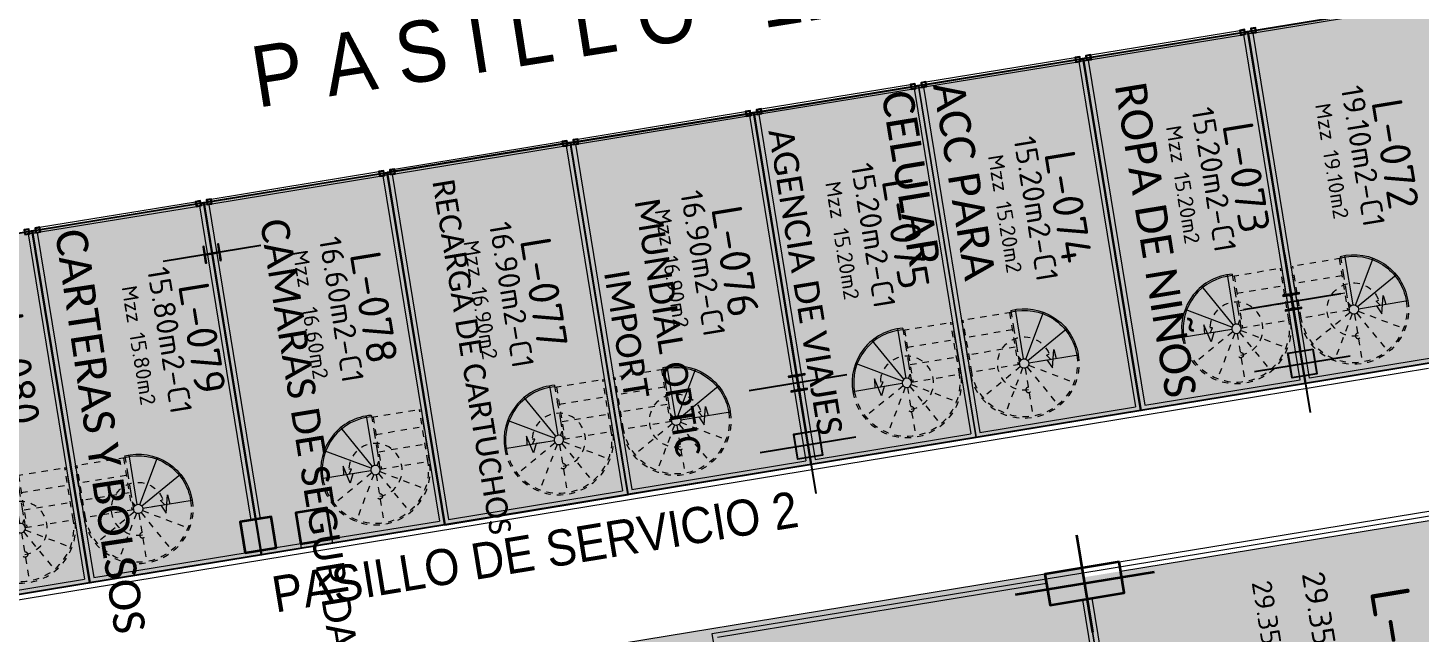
# Model space of a CAD drawing. Header units: metres. Extents: x 2 to 659295185, y -28 to 1124222152.
# Drawn here: x 655528.45 to 655550.69, y 1126577.67 to 1126587.33 of the extents above; entities that cross this region are included whole.
import ezdxf
from ezdxf.enums import TextEntityAlignment as Align

# ---------------------------------------------------------------- set-up
doc = ezdxf.new("R2010")
doc.units = ezdxf.units.M
doc.header["$MEASUREMENT"] = 0
for name, pattern in [('ACAD_ISO03W100', [30, 12, -18]), ('CCSM_C1_CUERPO BJ$0$CONTINUA', [0]), ('CCSM_C1_CUERPO CK$0$CONTINUA', [0]), ('CONTINUA', [0]), ('DASHDOT', [1, 0.5, -0.25, 0, -0.25])]:
    doc.linetypes.add(name, pattern=pattern)
doc.layers.get('0').update_dxf_attribs({"linetype": 'CONTINUOUS'})
for name, color, linetype in [('- ROTULO PROYECTISTAS', 8, 'CONTINUOUS'), ('CCSM_C1_CUERPO BJ$0$A-AREAS COMERCIALES', 151, 'CONTINUOUS'), ('CCSM_C1_CUERPO BJ$0$A-FRENTE DE LOCAL', 4, 'CONTINUOUS'), ('CCSM_C1_CUERPO BJ$0$A-LOCAL ID', 7, 'CONTINUOUS'), ('CCSM_C1_CUERPO BJ$0$A-PARED', 2, 'CCSM_C1_CUERPO BJ$0$CONTINUA'), ('CCSM_C1_CUERPO BJ$0$ID_AREA EXACTA', 7, 'CONTINUOUS'), ('CCSM_C1_CUERPO BJ$0$ID_Nº LOCAL', 7, 'CONTINUOUS'), ('CCSM_C1_CUERPO BJ$0$ID_RUBRO', 7, 'CONTINUOUS'), ('CCSM_C1_CUERPO CK$0$A-LOCAL ID', 7, 'CONTINUOUS'), ('CCSM_C1_CUERPO CK$0$A-PARED', 2, 'CCSM_C1_CUERPO CK$0$CONTINUA'), ('CCSM_C1_CUERPO CK$0$ID_AREA EXACTA', 7, 'CONTINUOUS'), ('CCSM_C1_CUERPO CK$0$ID_Nº LOCAL', 7, 'CONTINUOUS'), ('CCSM_C1_CUERPO CK$0$ID_RUBRO', 7, 'CONTINUOUS'), ('CCSM_C1_CUERPO HP$0$A-MARCOS LOCALES', 4, 'CONTINUOUS'), ('E_COTAS EJES J', 8, 'CONTINUOUS')]:
    doc.layers.add(name, color=color, linetype=linetype)
doc.layers.add('CCSM_C1_CUERPO CK$0$A-AREAS COMERCIALES', color=151, linetype='CONTINUOUS', plot=False)
for name, color, linetype, lineweight in [('CCSM_XREF ESTRUCTURA15$0$E-CA-COLUMNA', 2, 'CONTINUOUS', 35), ('CCSM_XREF ESTRUCTURA15$0$E-CB-COLUMNA', 2, 'CONTINUOUS', 35), ('CCSM_XREF ESTRUCTURA15$0$E-CJ-COLUMNA', 2, 'CONTINUOUS', 35), ('LOCALES ASIGNADOS', 41, 'DASHDOT', 0), ('NOMBRES LOCATARIOS', 7, 'CONTINUA', 0), ('XREF ESCALERAS', 252, 'CONTINUOUS', 0)]:
    doc.layers.add(name, color=color, linetype=linetype, lineweight=lineweight)
doc.styles.add('CCSM_C1_CUERPO BJ$0$ROMANS', font='romans__.ttf')
doc.styles.add('CCSM_C1_CUERPO BJ$0$sigo', font='arial.ttf', dxfattribs={"width": 0.9})
doc.styles.add('CCSM_C1_CUERPO CK$0$ROMANS', font='romans__.ttf')
doc.styles.get("Standard").update_dxf_attribs({"font": 'tahoma.ttf'})

# ---------------------------------------------------------------- blocks, each defined once
blk = doc.blocks.new('ESCA')
at = {"linetype": 'ACAD_ISO03W100', "ltscale": 0.002}
for p, q in [((0.437, 0.965), (0.037, 1.658)), ((0.475, 0.975), (0.475, 1.775)), ((0.512, 0.965), (0.912, 1.658)), ((0.41, 0.937), (-0.283, 1.337)), ((0.54, 0.937), (1.233, 1.337)), ((-0.4, 0.9), (-0.4, 0.6)), ((0.4, 0.9), (-0.4, 0.9)), ((-0.375, 0.9), (-0.375, 0.06)), ((0.375, 0.06), (0.375, 0.9)), ((0.4, 0.857), (0.4, 0.9)), ((0.4, 0.77), (0.4, 0.857)), ((0.4, 0.6), (0.4, 0.77)), ((-0.4, 0.6), (-0.4, 0.3)), ((0.375, 0.62), (-0.375, 0.62)), ((0.4, 0.3), (0.4, 0.6)), ((-0.4, 0.3), (-0.4, 0.06)), ((0.375, 0.34), (-0.375, 0.34)), ((0.4, 0.035), (0.4, 0.3)), ((0.4, 0.06), (-0.4, 0.06))]:
    blk.add_line(p, q, dxfattribs=at)
for p, q in [((0.403, 0.919), (0.4, 0.9)), ((0.4, 0.9), (0.403, 0.881)), ((0.41, 0.937), (0.403, 0.919)), ((0.422, 0.953), (0.41, 0.937)), ((0.437, 0.965), (0.422, 0.953)), ((0.456, 0.972), (0.437, 0.965)), ((0.475, 0.975), (0.456, 0.972)), ((0.494, 0.972), (0.475, 0.975)), ((0.512, 0.965), (0.494, 0.972)), ((0.528, 0.953), (0.512, 0.965)), ((0.54, 0.937), (0.528, 0.953)), ((0.547, 0.919), (0.54, 0.937)), ((0.55, 0.9), (0.547, 0.919)), ((0.547, 0.881), (0.55, 0.9)), ((0.55, 0.9), (1.35, 0.9)), ((0.41, 0.862), (0.4, 0.857)), ((0.437, 0.835), (0.4, 0.77)), ((0.403, 0.881), (0.41, 0.862)), ((0.41, 0.862), (0.422, 0.847)), ((0.422, 0.847), (0.437, 0.835)), ((0.437, 0.835), (0.456, 0.828)), ((0.456, 0.828), (0.475, 0.825)), ((0.475, 0.825), (0.494, 0.828)), ((0.475, 0.825), (0.475, 0.025)), ((0.494, 0.828), (0.512, 0.835)), ((0.512, 0.835), (0.528, 0.847)), ((0.512, 0.835), (0.912, 0.142)), ((0.528, 0.847), (0.54, 0.862)), ((0.54, 0.862), (0.547, 0.881)), ((0.54, 0.862), (1.233, 0.463)), ((0.4, 0.028), (0.4, 0.035))]:
    blk.add_line(p, q)
for points in [[(0.71, 0.9), (0.841, 0.9), (0.907, 1.039), (0.976, 0.754), (0.991, 0.9)], [(0.9, 0.9), (0.848, 0.826), (0.892, 0.817)]]:
    blk.add_lwpolyline(points)
blk.add_circle((0.475, 1.325), 0.0433, dxfattribs=at)
for radius, start, end in [(0.875, 0, 180), (0.85, 0, 180), (0.425, 90, 0)]:
    blk.add_arc((0.475, 0.9), radius, start, end, dxfattribs=at)
for radius, start in [(0.875, 265.0829), (0.85, 264.9379)]:
    blk.add_arc((0.475, 0.9), radius, start, 0)
blk = doc.blocks.new('CCSM_C1_CUERPO BJ$0$IDENT LOCAL')
at = {"style": 'CCSM_C1_CUERPO BJ$0$ROMANS'}
for tag, height, p in [('AREA-EXACTA', 0.5, (0.587, 0.096)), ('NºLOCAL', 0.7, (1.17, 0.119)), ('RUBRO', 0.35, (0, 0)), ('USO', 0.35, (-0.587, -0.096))]:
    blk.add_attdef(tag, text='', height=height, rotation=279.3085, dxfattribs=at).set_placement(p, align=Align.BOTTOM_CENTER)
blk = doc.blocks.new('CCSM_C1_CUERPO CK$0$IDENT LOCAL')
at = {"style": 'CCSM_C1_CUERPO CK$0$ROMANS'}
for tag, height, p in [('AREA-EXACTA', 0.5, (0.869, 0.18)), ('NºLOCAL', 0.7, (1.954, 0.057)), ('RUBRO', 0.35, (0, 0)), ('USO', 0.35, (-0.839, -0.137))]:
    blk.add_attdef(tag, text='', height=height, rotation=279.3085, dxfattribs=at).set_placement(p, align=Align.BOTTOM_CENTER)
blk = doc.blocks.new('CCSM_XREF ESTRUCTURA15$0$CCSM_COLUMNA REC')
at = {"layer": 'CCSM_XREF ESTRUCTURA15$0$E-CA-COLUMNA'}
blk.add_lwpolyline([(-0.25, -0.25), (0.25, -0.25), (0.25, 0.25), (-0.25, 0.25)], close=True, dxfattribs=at)
blk = doc.blocks.new('CCSM_XREF ESTRUCTURA15$0$COLUM REC 120x50 mid')
at = {"color": 5}
for p, q in [((0, 1.124), (0, -1.124)), ((-0.789, 0), (0.789, 0))]:
    blk.add_line(p, q, dxfattribs=at)
at = {"color": 2}
blk.add_lwpolyline([(-0.25, 0.6), (-0.25, -0.6), (0.25, -0.6), (0.25, 0.6)], close=True, dxfattribs=at)
blk = doc.blocks.new('TUBO3X3')
at = {"layer": 'CCSM_C1_CUERPO HP$0$A-MARCOS LOCALES'}
for points in [[(-0.05, 0.012), (0.025, 0.012), (0.025, 0.087), (-0.05, 0.087)], [(-0.045, 0.017), (0.02, 0.017), (0.02, 0.082), (-0.045, 0.082)]]:
    blk.add_lwpolyline(points, close=True, dxfattribs=at)
blk = doc.blocks.new('SEPARADOR MINILOCAL')
at = {"layer": 'CCSM_C1_CUERPO HP$0$A-MARCOS LOCALES'}
for p, q in [((0.538, -0.043), (0.638, -0.043)), ((0.538, -0.048), (0.638, -0.048))]:
    blk.add_line(p, q, dxfattribs=at)
for p in [(0.513, -0.095), (0.688, -0.095)]:
    blk.add_blockref('TUBO3X3', p, dxfattribs=at)
blk = doc.blocks.new('COLUMNAS MZZ LOCATEL')
at = {"color": 8}
for p, q in [((0, -0.774), (0, 0.774)), ((0.789, 0), (-0.789, 0))]:
    blk.add_line(p, q, dxfattribs=at)
blk.add_lwpolyline([(-0.2, 0.2), (0.2, 0.2), (0.2, -0.2), (-0.2, -0.2)], close=True)

msp = doc.modelspace()

# ---------------------------------------------------------------- hatches: boundary and pattern name
at = {"layer": 'LOCALES ASIGNADOS'}
for color, points in [(4, [(655551.2415, 1126587.8118), (655547.9356, 1126587.27), (655548.8562, 1126581.6535), (655552.1621, 1126582.1954)]), (256, [(655547.936, 1126587.2673), (655545.3036, 1126586.8409), (655546.2246, 1126581.2221), (655548.8562, 1126581.6535)]), (256, [(655546.2245, 1126581.2228), (655545.3043, 1126586.8366), (655540.0411, 1126585.9739), (655540.9613, 1126580.3601)]), (256, [(655540.0412, 1126585.9733), (655537.1137, 1126585.4934), (655538.0338, 1126579.8796), (655540.9614, 1126580.3594)]), (256, [(655535.1063, 1126579.3997), (655534.1853, 1126585.0185), (655537.1129, 1126585.4983), (655538.0338, 1126579.8796)]), (256, [(655534.1853, 1126585.0185), (655531.2582, 1126584.5387), (655532.1787, 1126578.9199), (655535.1063, 1126579.3997)]), (256, [(655531.2577, 1126584.5386), (655528.5195, 1126584.0901), (655529.4403, 1126578.471), (655532.1787, 1126578.9199)]), (256, [(655526.7017, 1126578.0221), (655529.4405, 1126578.471), (655528.5189, 1126584.0938), (655525.7801, 1126583.645)]), (256, [(655552.568, 1126579.7496), (655545.9019, 1126578.657), (655545.3098, 1126578.56), (655545.9554, 1126574.6215), (655553.1965, 1126575.8844)]), (256, [(655545.2855, 1126578.7086), (655533.4436, 1126576.7676), (655535.4249, 1126564.6789), (655547.2669, 1126566.6199)])]:
    msp.add_hatch(color=color, dxfattribs=at).paths.add_polyline_path(points)

# ---------------------------------------------------------------- linework, layer by layer
at = {"layer": '- ROTULO PROYECTISTAS', "color": 0}
for points in [[(655538.0338, 1126579.8796), (655537.1129, 1126585.4983), (655534.1853, 1126585.0185), (655535.1063, 1126579.3997), (655538.0338, 1126579.8796)], [(655526.7017, 1126578.0221), (655525.7811, 1126583.6387), (655528.5199, 1126584.0875), (655529.4405, 1126578.4711), (655526.7017, 1126578.0221)]]:
    msp.add_lwpolyline(points, dxfattribs=at)
for points in [[(655551.2415, 1126587.8119), (655552.1621, 1126582.1954), (655548.8562, 1126581.6535), (655547.9356, 1126587.27), (655551.2415, 1126587.8119)], [(655547.9352, 1126587.2722), (655548.8562, 1126581.6535), (655546.2246, 1126581.2221), (655545.3036, 1126586.8409), (655547.936, 1126587.2673)], [(655545.3036, 1126586.8409), (655546.2246, 1126581.2221), (655540.9614, 1126580.3594), (655540.0412, 1126585.9733), (655545.3044, 1126586.8359)], [(655540.0404, 1126585.9782), (655540.9614, 1126580.3594), (655535.1063, 1126579.3997), (655534.1853, 1126585.0185), (655540.0408, 1126585.976)], [(655540.0412, 1126585.9733), (655540.9614, 1126580.3594), (655538.0338, 1126579.8796), (655537.1137, 1126585.4934), (655540.0412, 1126585.9733)], [(655534.1853, 1126585.0185), (655535.1063, 1126579.3997), (655532.1787, 1126578.9199), (655531.2582, 1126584.5387), (655534.1853, 1126585.0185)], [(655531.2585, 1126584.5337), (655532.1787, 1126578.9199), (655529.4403, 1126578.471), (655528.5195, 1126584.0901), (655531.2577, 1126584.5386)]]:
    msp.add_lwpolyline(points)
at = {"layer": 'CCSM_C1_CUERPO BJ$0$A-AREAS COMERCIALES', "lineweight": 5}
for points in [[(655547.9356, 1126587.27), (655548.8562, 1126581.6535), (655552.1621, 1126582.1954), (655551.2415, 1126587.8119)], [(655547.9356, 1126587.27), (655545.304, 1126586.8386), (655546.2246, 1126581.2221), (655548.8562, 1126581.6535)], [(655542.6724, 1126586.4073), (655543.593, 1126580.7908), (655546.2246, 1126581.2221), (655545.304, 1126586.8386)], [(655540.0408, 1126585.976), (655540.9614, 1126580.3594), (655543.593, 1126580.7908), (655542.6724, 1126586.4073)], [(655537.1132, 1126585.4961), (655538.0338, 1126579.8796), (655540.9614, 1126580.3594), (655540.0408, 1126585.976)], [(655534.1857, 1126585.0163), (655535.1063, 1126579.3997), (655538.0338, 1126579.8796), (655537.1132, 1126585.4961)], [(655532.1787, 1126578.9199), (655531.258, 1126584.5364), (655528.5197, 1126584.0876), (655529.4403, 1126578.471)], [(655529.4403, 1126578.471), (655528.5197, 1126584.0876), (655525.7811, 1126583.6387), (655526.7017, 1126578.0221)]]:
    msp.add_lwpolyline(points, close=True, dxfattribs=at)
for points in [[(655533.3123, 1126579.1057), (655535.1063, 1126579.3997), (655534.1857, 1126585.0163), (655531.258, 1126584.5364), (655532.0863, 1126579.4839), (655532.1787, 1126578.9199), (655532.4238, 1126578.96), (655532.8196, 1126579.0249), (655532.7277, 1126579.589), (655533.2211, 1126579.6699), (655533.3123, 1126579.1057)], [(655532.4238, 1126578.96), (655532.8196, 1126579.0249)]]:
    msp.add_lwpolyline(points, dxfattribs=at)
at = {"layer": 'CCSM_C1_CUERPO BJ$0$A-FRENTE DE LOCAL', "lineweight": 5}
for points in [[(655548.0096, 1126587.2821), (655551.2415, 1126587.8119)], [(655548.065, 1126587.253), (655551.2106, 1126587.7685)], [(655540.1148, 1126585.9881), (655547.8616, 1126587.2578)], [(655545.4213, 1126586.8956), (655547.8062, 1126587.2865)], [(655545.4334, 1126586.8216), (655547.8183, 1126587.2125)], [(655542.7897, 1126586.4643), (655545.1746, 1126586.8552)], [(655542.8018, 1126586.3903), (655545.1867, 1126586.7812)], [(655540.1581, 1126586.0329), (655542.543, 1126586.4238)], [(655540.1702, 1126585.9589), (655542.5551, 1126586.3498)], [(655537.1872, 1126585.5082), (655539.9668, 1126585.9638)], [(655537.2305, 1126585.5531), (655539.9114, 1126585.9925)], [(655537.2427, 1126585.4791), (655539.9235, 1126585.9185)], [(655534.2597, 1126585.0284), (655537.0392, 1126585.484)], [(655534.303, 1126585.0732), (655536.9838, 1126585.5127)], [(655534.3151, 1126584.9992), (655536.996, 1126585.4386)], [(655531.3321, 1126584.5485), (655534.1117, 1126585.0041)], [(655531.3754, 1126584.5934), (655534.0563, 1126585.0328)], [(655531.3875, 1126584.5194), (655534.0684, 1126584.9588)], [(655528.5937, 1126584.0997), (655531.1841, 1126584.5243)], [(655528.6372, 1126584.1448), (655531.1287, 1126584.553)], [(655528.6493, 1126584.0708), (655531.1408, 1126584.4789)]]:
    msp.add_lwpolyline(points, dxfattribs=at)
at = {"layer": 'CCSM_C1_CUERPO BJ$0$A-PARED', "lineweight": 5}
for p, q in [((655545.2361, 1126586.7893), (655546.1389, 1126581.2801)), ((655545.3841, 1126586.8135), (655546.2871, 1126581.3045)), ((655542.6045, 1126586.3579), (655543.5072, 1126580.8492)), ((655542.7525, 1126586.3822), (655543.6554, 1126580.8735)), ((655539.9729, 1126585.9266), (655540.8751, 1126580.4207)), ((655540.1209, 1126585.9508), (655541.0238, 1126580.4421)), ((655537.0453, 1126585.4467), (655537.9482, 1126579.938)), ((655537.1933, 1126585.471), (655538.0963, 1126579.9623)), ((655534.1178, 1126584.9669), (655535.0207, 1126579.4582)), ((655534.2658, 1126584.9912), (655535.1687, 1126579.4824)), ((655531.1902, 1126584.487), (655532.0123, 1126579.4717)), ((655531.1902, 1126584.487), (655532.0122, 1126579.4717)), ((655531.3382, 1126584.5113), (655532.1603, 1126579.496)), ((655531.3382, 1126584.5113), (655532.1603, 1126579.496)), ((655528.4517, 1126584.0384), (655529.3542, 1126578.5322)), ((655528.5997, 1126584.0627), (655529.5023, 1126578.5564)), ((655544.934, 1126580.931), (655550.8178, 1126581.8954)), ((655543.6554, 1126580.8735), (655546.1389, 1126581.2801)), ((655541.0238, 1126580.4421), (655543.5072, 1126580.8492)), ((655538.0963, 1126579.9623), (655540.8751, 1126580.4207)), ((655535.1687, 1126579.4824), (655537.9482, 1126579.938)), ((655533.3017, 1126579.1783), (655535.0207, 1126579.4582)), ((655532.4134, 1126579.0336), (655532.8082, 1126579.0979)), ((655529.5023, 1126578.5564), (655531.92, 1126578.9527)), ((655526.7643, 1126578.1049), (655529.3542, 1126578.5322))]:
    msp.add_line(p, q, dxfattribs=at)
for points in [[(655546.2871, 1126581.3045), (655548.7704, 1126581.7132), (655547.8677, 1126587.2206)], [(655548.0157, 1126587.2449), (655547.8677, 1126587.2206)], [(655548.0157, 1126587.2449), (655547.8677, 1126587.2206)], [(655552.1993, 1126582.2775), (655548.9184, 1126581.7375), (655548.0157, 1126587.2449)], [(655545.2361, 1126586.7893), (655545.3841, 1126586.8135)], [(655545.3841, 1126586.8135), (655545.2361, 1126586.7893)], [(655542.6045, 1126586.3579), (655542.7525, 1126586.3822)], [(655542.7525, 1126586.3822), (655542.6045, 1126586.3579)], [(655540.1209, 1126585.9508), (655539.9728, 1126585.9266)], [(655539.9729, 1126585.9266), (655540.1209, 1126585.9508)], [(655537.0453, 1126585.4467), (655537.1933, 1126585.471)], [(655537.1933, 1126585.471), (655537.0453, 1126585.4467)], [(655534.2658, 1126584.9911), (655534.1177, 1126584.9669)], [(655534.2658, 1126584.9912), (655534.1178, 1126584.9669)], [(655531.3381, 1126584.5113), (655531.1901, 1126584.487)], [(655528.4517, 1126584.0384), (655528.5997, 1126584.0627)], [(655528.5997, 1126584.0627), (655528.4517, 1126584.0384)], [(655522.608, 1126577.0908), (655522.5791, 1126577.2669), (655544.9341, 1126580.9305)]]:
    msp.add_lwpolyline(points, dxfattribs=at)
at = {"layer": 'CCSM_C1_CUERPO CK$0$A-AREAS COMERCIALES', "lineweight": 5}
for points in [[(655552.5559, 1126579.8237), (655553.1965, 1126575.8844), (655545.9433, 1126574.6956), (655545.2977, 1126578.634)], [(655545.2977, 1126578.634), (655547.267, 1126566.6199), (655541.346, 1126565.6494), (655539.3768, 1126577.6635)]]:
    msp.add_lwpolyline(points, close=True, dxfattribs=at)
at = {"layer": 'CCSM_C1_CUERPO CK$0$A-PARED', "lineweight": 5}
for points in [[(655545.9019, 1126578.657), (655552.6125, 1126579.7569)], [(655545.8777, 1126578.805), (655551.1827, 1126579.6746)], [(655544.6934, 1126578.6116), (655534.381, 1126576.9213)], [(655544.7176, 1126578.4635), (655539.4628, 1126577.6022)], [(655545.2924, 1126578.2031), (655547.146, 1126566.8945)], [(655545.2924, 1126578.2031), (655547.146, 1126566.8945)], [(655545.4404, 1126578.2273), (655546.0052, 1126574.7817)], [(655545.4404, 1126578.2273), (655546.0052, 1126574.7817)]]:
    msp.add_lwpolyline(points, dxfattribs=at)
at = {"layer": 'E_COTAS EJES J'}
for p, q in [((655531.2655, 1126584.4907), (655531.5158, 1126582.9638)), ((655531.2655, 1126584.4907), (655531.5158, 1126582.9638)), ((655532.1691, 1126583.8548), (655530.6122, 1126583.5996)), ((655532.1691, 1126583.8548), (655530.6122, 1126583.5996)), ((655548.5173, 1126583.721), (655548.7676, 1126582.1941)), ((655548.5173, 1126583.721), (655548.7676, 1126582.1941)), ((655549.4209, 1126583.0851), (655547.864, 1126582.8299)), ((655549.4209, 1126583.0851), (655547.864, 1126582.8299)), ((655548.7504, 1126583.1019), (655548.4938, 1126583.0598)), ((655548.7504, 1126583.1019), (655548.4938, 1126583.0598)), ((655548.5629, 1126583.0712), (655548.6813, 1126583.0906)), ((655548.5629, 1126583.0712), (655548.6813, 1126583.0906)), ((655548.6525, 1126583.0732), (655548.6319, 1126583.0445)), ((655548.6525, 1126583.0732), (655548.6319, 1126583.0445)), ((655548.643, 1126583.0697), (655548.652, 1126583.0731)), ((655548.643, 1126583.0697), (655548.652, 1126583.0731)), ((655548.652, 1126583.0731), (655548.7524, 1126583.0896)), ((655548.652, 1126583.0731), (655548.7524, 1126583.0896)), ((655548.7512, 1126583.0894), (655548.6525, 1126583.0732)), ((655548.7512, 1126583.0894), (655548.6525, 1126583.0732)), ((655548.6813, 1126583.0906), (655548.7158, 1126583.0962)), ((655548.6813, 1126583.0906), (655548.7158, 1126583.0962)), ((655548.7524, 1126583.0896), (655548.7504, 1126583.1019)), ((655548.7524, 1126583.0896), (655548.7504, 1126583.1019)), ((655548.4958, 1126583.0475), (655548.5962, 1126583.064)), ((655548.4958, 1126583.0475), (655548.5962, 1126583.064)), ((655548.5957, 1126583.0639), (655548.4971, 1126583.0477)), ((655548.5957, 1126583.0639), (655548.4971, 1126583.0477)), ((655548.5283, 1126583.0655), (655548.5629, 1126583.0712)), ((655548.5283, 1126583.0655), (655548.5629, 1126583.0712)), ((655548.5342, 1126582.8131), (655548.7908, 1126582.8552)), ((655548.7563, 1126582.8495), (655548.5688, 1126582.8188)), ((655548.6245, 1126583.0433), (655548.5957, 1126583.0639)), ((655548.6245, 1126583.0433), (655548.5957, 1126583.0639)), ((655548.5962, 1126583.064), (655548.6058, 1126583.0636)), ((655548.5962, 1126583.064), (655548.6058, 1126583.0636)), ((655548.6058, 1126583.0636), (655548.6145, 1126583.0597)), ((655548.6058, 1126583.0636), (655548.6145, 1126583.0597)), ((655548.6145, 1126583.0597), (655548.621, 1126583.0527)), ((655548.6145, 1126583.0597), (655548.621, 1126583.0527)), ((655548.621, 1126583.0527), (655548.6244, 1126583.0438)), ((655548.621, 1126583.0527), (655548.6244, 1126583.0438)), ((655548.6244, 1126583.0438), (655548.6528, 1126582.8701)), ((655548.6244, 1126583.0438), (655548.6528, 1126582.8701)), ((655548.6528, 1126582.8706), (655548.6245, 1126583.0433)), ((655548.6528, 1126582.8706), (655548.6245, 1126583.0433)), ((655548.6318, 1126583.045), (655548.6321, 1126583.0545)), ((655548.6318, 1126583.045), (655548.6321, 1126583.0545)), ((655548.6602, 1126582.8713), (655548.6318, 1126583.045)), ((655548.6602, 1126582.8713), (655548.6318, 1126583.045)), ((655548.6319, 1126583.0445), (655548.6602, 1126582.8718)), ((655548.6319, 1126583.0445), (655548.6602, 1126582.8718)), ((655548.6321, 1126583.0545), (655548.6361, 1126583.0632)), ((655548.6321, 1126583.0545), (655548.6361, 1126583.0632)), ((655548.6321, 1126582.8418), (655548.6528, 1126582.8706)), ((655548.6361, 1126583.0632), (655548.643, 1126583.0697)), ((655548.6361, 1126583.0632), (655548.643, 1126583.0697)), ((655548.6486, 1126582.8518), (655548.6416, 1126582.8453)), ((655548.6525, 1126582.8605), (655548.6486, 1126582.8518)), ((655548.6528, 1126582.8701), (655548.6525, 1126582.8605)), ((655548.6602, 1126582.8718), (655548.6889, 1126582.8511)), ((655548.6636, 1126582.8623), (655548.6602, 1126582.8713)), ((655548.6701, 1126582.8553), (655548.6636, 1126582.8623)), ((655548.6788, 1126582.8514), (655548.6701, 1126582.8553)), ((655548.6884, 1126582.8511), (655548.6788, 1126582.8514)), ((655548.7888, 1126582.8675), (655548.6884, 1126582.8511)), ((655548.6889, 1126582.8511), (655548.7876, 1126582.8673)), ((655548.7908, 1126582.8552), (655548.7888, 1126582.8675)), ((655548.6326, 1126582.8419), (655548.5322, 1126582.8255)), ((655548.5335, 1126582.8257), (655548.6321, 1126582.8418)), ((655548.6416, 1126582.8453), (655548.6326, 1126582.8419)), ((655540.6225, 1126582.427), (655540.8728, 1126580.9)), ((655540.6225, 1126582.427), (655540.8728, 1126580.9)), ((655541.5261, 1126581.7911), (655539.9692, 1126581.5359)), ((655541.5261, 1126581.7911), (655539.9692, 1126581.5359)), ((655540.8557, 1126581.8079), (655540.5991, 1126581.7658)), ((655540.8557, 1126581.8079), (655540.5991, 1126581.7658)), ((655540.5991, 1126581.7658), (655540.6012, 1126581.7535)), ((655540.5991, 1126581.7658), (655540.6012, 1126581.7535)), ((655540.6012, 1126581.7535), (655540.7016, 1126581.77)), ((655540.6012, 1126581.7535), (655540.7016, 1126581.77)), ((655540.7011, 1126581.7699), (655540.6024, 1126581.7537)), ((655540.7011, 1126581.7699), (655540.6024, 1126581.7537)), ((655540.6337, 1126581.7715), (655540.6682, 1126581.7772)), ((655540.6337, 1126581.7715), (655540.6682, 1126581.7772)), ((655540.6682, 1126581.7772), (655540.7866, 1126581.7966)), ((655540.6682, 1126581.7772), (655540.7866, 1126581.7966)), ((655540.7298, 1126581.7493), (655540.7011, 1126581.7699)), ((655540.7298, 1126581.7493), (655540.7011, 1126581.7699)), ((655540.7016, 1126581.77), (655540.7111, 1126581.7696)), ((655540.7016, 1126581.77), (655540.7111, 1126581.7696)), ((655540.7111, 1126581.7696), (655540.7198, 1126581.7657)), ((655540.7111, 1126581.7696), (655540.7198, 1126581.7657)), ((655540.7198, 1126581.7657), (655540.7264, 1126581.7587)), ((655540.7198, 1126581.7657), (655540.7264, 1126581.7587)), ((655540.7264, 1126581.7587), (655540.7297, 1126581.7498)), ((655540.7264, 1126581.7587), (655540.7297, 1126581.7498)), ((655540.7297, 1126581.7498), (655540.7582, 1126581.5761)), ((655540.7297, 1126581.7498), (655540.7582, 1126581.5761)), ((655540.7581, 1126581.5766), (655540.7298, 1126581.7493)), ((655540.7581, 1126581.5766), (655540.7298, 1126581.7493)), ((655540.7371, 1126581.751), (655540.7374, 1126581.7605)), ((655540.7371, 1126581.751), (655540.7374, 1126581.7605)), ((655540.7656, 1126581.5773), (655540.7371, 1126581.751)), ((655540.7656, 1126581.5773), (655540.7371, 1126581.751)), ((655540.7578, 1126581.7792), (655540.7372, 1126581.7505)), ((655540.7578, 1126581.7792), (655540.7372, 1126581.7505)), ((655540.7372, 1126581.7505), (655540.7655, 1126581.5778)), ((655540.7372, 1126581.7505), (655540.7655, 1126581.5778)), ((655540.7374, 1126581.7605), (655540.7414, 1126581.7692)), ((655540.7374, 1126581.7605), (655540.7414, 1126581.7692)), ((655540.7414, 1126581.7692), (655540.7484, 1126581.7758)), ((655540.7414, 1126581.7692), (655540.7484, 1126581.7758)), ((655540.7484, 1126581.7758), (655540.7573, 1126581.7791)), ((655540.7484, 1126581.7758), (655540.7573, 1126581.7791)), ((655540.7573, 1126581.7791), (655540.8577, 1126581.7956)), ((655540.7573, 1126581.7791), (655540.8577, 1126581.7956)), ((655540.8565, 1126581.7954), (655540.7578, 1126581.7792)), ((655540.8565, 1126581.7954), (655540.7578, 1126581.7792)), ((655540.7866, 1126581.7966), (655540.8212, 1126581.8022)), ((655540.7866, 1126581.7966), (655540.8212, 1126581.8022)), ((655540.8577, 1126581.7956), (655540.8557, 1126581.8079)), ((655540.8577, 1126581.7956), (655540.8557, 1126581.8079)), ((655540.738, 1126581.5479), (655540.6376, 1126581.5315)), ((655540.6376, 1126581.5315), (655540.6396, 1126581.5191)), ((655540.6388, 1126581.5317), (655540.7375, 1126581.5479)), ((655540.6396, 1126581.5191), (655540.8962, 1126581.5612)), ((655540.8616, 1126581.5555), (655540.6741, 1126581.5248)), ((655540.7375, 1126581.5479), (655540.7581, 1126581.5766)), ((655540.7375, 1126581.5479), (655540.7581, 1126581.5766)), ((655540.7469, 1126581.5513), (655540.738, 1126581.5479)), ((655540.7539, 1126581.5578), (655540.7469, 1126581.5513)), ((655540.7579, 1126581.5665), (655540.7539, 1126581.5578)), ((655540.7579, 1126581.5665), (655540.7539, 1126581.5578)), ((655540.7582, 1126581.5761), (655540.7579, 1126581.5665)), ((655540.7582, 1126581.5761), (655540.7579, 1126581.5665)), ((655540.7655, 1126581.5778), (655540.7942, 1126581.5572)), ((655540.7655, 1126581.5778), (655540.7942, 1126581.5572)), ((655540.7689, 1126581.5683), (655540.7656, 1126581.5773)), ((655540.7689, 1126581.5683), (655540.7656, 1126581.5773)), ((655540.7755, 1126581.5613), (655540.7689, 1126581.5683)), ((655540.7755, 1126581.5613), (655540.7689, 1126581.5683)), ((655540.7842, 1126581.5574), (655540.7755, 1126581.5613)), ((655540.7937, 1126581.5571), (655540.7842, 1126581.5574)), ((655540.8941, 1126581.5735), (655540.7937, 1126581.5571)), ((655540.7942, 1126581.5572), (655540.8929, 1126581.5733)), ((655540.8962, 1126581.5612), (655540.8941, 1126581.5735))]:
    msp.add_line(p, q, dxfattribs=at)
for points in [[(655531.535, 1126583.6192), (655531.493, 1126583.8757), (655531.4806, 1126583.8737), (655531.5011, 1126583.7491), (655531.279, 1126583.7127), (655531.2586, 1126583.8373), (655531.2463, 1126583.8353), (655531.2883, 1126583.5787), (655531.3006, 1126583.5807), (655531.2802, 1126583.7053), (655531.5023, 1126583.7417), (655531.5227, 1126583.6171)], [(655531.535, 1126583.6192), (655531.493, 1126583.8757), (655531.4806, 1126583.8737), (655531.5011, 1126583.7491), (655531.279, 1126583.7127), (655531.2586, 1126583.8373), (655531.2463, 1126583.8353), (655531.2883, 1126583.5787), (655531.3006, 1126583.5807), (655531.2802, 1126583.7053), (655531.5023, 1126583.7417), (655531.5227, 1126583.6171)], [(655548.4938, 1126583.0598), (655548.4958, 1126583.0475), (655548.5962, 1126583.064), (655548.6058, 1126583.0636), (655548.6145, 1126583.0597), (655548.621, 1126583.0527), (655548.6244, 1126583.0437), (655548.6528, 1126582.8701), (655548.6525, 1126582.8605), (655548.6486, 1126582.8518), (655548.6416, 1126582.8453), (655548.6326, 1126582.8419), (655548.5322, 1126582.8255), (655548.5342, 1126582.8131), (655548.7908, 1126582.8552), (655548.7888, 1126582.8675), (655548.6884, 1126582.8511), (655548.6788, 1126582.8514), (655548.6701, 1126582.8553), (655548.6636, 1126582.8623), (655548.6602, 1126582.8713), (655548.6318, 1126583.045), (655548.6321, 1126583.0545), (655548.6361, 1126583.0632), (655548.643, 1126583.0697), (655548.652, 1126583.0731), (655548.7524, 1126583.0896), (655548.7504, 1126583.1019), (655548.4938, 1126583.0598)], [(655548.4938, 1126583.0598), (655548.4958, 1126583.0475), (655548.5962, 1126583.064), (655548.6058, 1126583.0636), (655548.6145, 1126583.0597), (655548.621, 1126583.0527), (655548.6244, 1126583.0437), (655548.6528, 1126582.8701), (655548.6525, 1126582.8605), (655548.6486, 1126582.8518), (655548.6416, 1126582.8453), (655548.6326, 1126582.8419), (655548.5322, 1126582.8255), (655548.5342, 1126582.8131), (655548.7908, 1126582.8552), (655548.7888, 1126582.8675), (655548.6884, 1126582.8511), (655548.6788, 1126582.8514), (655548.6701, 1126582.8553), (655548.6636, 1126582.8623), (655548.6602, 1126582.8713), (655548.6318, 1126583.045), (655548.6321, 1126583.0545), (655548.6361, 1126583.0632), (655548.643, 1126583.0697), (655548.652, 1126583.0731), (655548.7524, 1126583.0896), (655548.7504, 1126583.1019), (655548.4938, 1126583.0598)], [(655540.5991, 1126581.7658), (655540.6012, 1126581.7535), (655540.7016, 1126581.77), (655540.7111, 1126581.7696), (655540.7198, 1126581.7657), (655540.7264, 1126581.7587), (655540.7297, 1126581.7498), (655540.7582, 1126581.5761), (655540.7579, 1126581.5665), (655540.7539, 1126581.5578), (655540.7469, 1126581.5513), (655540.738, 1126581.5479), (655540.6376, 1126581.5315), (655540.6396, 1126581.5191), (655540.8962, 1126581.5612), (655540.8941, 1126581.5735), (655540.7937, 1126581.5571), (655540.7842, 1126581.5574), (655540.7755, 1126581.5613), (655540.7689, 1126581.5683), (655540.7656, 1126581.5773), (655540.7371, 1126581.751), (655540.7374, 1126581.7605), (655540.7414, 1126581.7692), (655540.7484, 1126581.7757), (655540.7573, 1126581.7791), (655540.8577, 1126581.7956), (655540.8557, 1126581.8079), (655540.5991, 1126581.7658)], [(655540.5991, 1126581.7658), (655540.6012, 1126581.7535), (655540.7016, 1126581.77), (655540.7111, 1126581.7696), (655540.7198, 1126581.7657), (655540.7264, 1126581.7587), (655540.7297, 1126581.7498), (655540.7582, 1126581.5761), (655540.7579, 1126581.5665), (655540.7539, 1126581.5578), (655540.7469, 1126581.5513), (655540.738, 1126581.5479), (655540.6376, 1126581.5315), (655540.6396, 1126581.5191), (655540.8962, 1126581.5612), (655540.8941, 1126581.5735), (655540.7937, 1126581.5571), (655540.7842, 1126581.5574), (655540.7755, 1126581.5613), (655540.7689, 1126581.5683), (655540.7656, 1126581.5773), (655540.7371, 1126581.751), (655540.7374, 1126581.7605), (655540.7414, 1126581.7692), (655540.7484, 1126581.7757), (655540.7573, 1126581.7791), (655540.8577, 1126581.7956), (655540.8557, 1126581.8079), (655540.5991, 1126581.7658)], [(655540.8558, 1126581.8079), (655540.5992, 1126581.7659), (655540.6014, 1126581.7526), (655540.7258, 1126581.774), (655540.7622, 1126581.5519), (655540.6374, 1126581.5325), (655540.6396, 1126581.5192), (655540.8962, 1126581.5612), (655540.894, 1126581.5745), (655540.7696, 1126581.5531), (655540.7332, 1126581.7752), (655540.858, 1126581.7946)], [(655540.8558, 1126581.8079), (655540.5992, 1126581.7659), (655540.6014, 1126581.7526), (655540.7258, 1126581.774), (655540.7622, 1126581.5519), (655540.6374, 1126581.5325), (655540.6396, 1126581.5192), (655540.8962, 1126581.5612), (655540.894, 1126581.5745), (655540.7696, 1126581.5531), (655540.7332, 1126581.7752), (655540.858, 1126581.7946)]]:
    msp.add_lwpolyline(points, close=True, dxfattribs=at)

# ---------------------------------------------------------------- block references
at = {"lineweight": 5}
ref = msp.add_blockref('CCSM_C1_CUERPO BJ$0$IDENT LOCAL', (655548.9117, 1126585.0905), dxfattribs=dict(at, xscale=0.7000000000307619, yscale=0.7000000000307619, zscale=0.7000000000307619, rotation=359.9864694980393))
ref.add_attrib('NºLOCAL', 'L-072', dxfattribs={"layer": 'CCSM_C1_CUERPO BJ$0$ID_Nº LOCAL', "height": 0.49, "rotation": 279.29492, "style": 'CCSM_C1_CUERPO BJ$0$ROMANS'}).set_placement((655549.903, 1126585.2528), align=Align.BOTTOM_CENTER)
ref.add_attrib('RUBRO', 'Mzz 19.10m2', dxfattribs={"layer": 'CCSM_C1_CUERPO BJ$0$ID_RUBRO', "height": 0.245, "rotation": 279.29492, "style": 'CCSM_C1_CUERPO BJ$0$ROMANS'}).set_placement((655549.0841, 1126585.1694), align=Align.BOTTOM_CENTER)
ref.add_attrib('AREA-EXACTA', '19.10m2-C1', dxfattribs={"layer": 'CCSM_C1_CUERPO BJ$0$ID_AREA EXACTA', "height": 0.35, "rotation": 279.29492, "style": 'CCSM_C1_CUERPO BJ$0$ROMANS'}).set_placement((655549.4951, 1126585.2367), align=Align.BOTTOM_CENTER)
ref = msp.add_blockref('CCSM_C1_CUERPO BJ$0$IDENT LOCAL', (655546.5316, 1126584.7146), dxfattribs=dict(at, xscale=0.7000000000307619, yscale=0.7000000000307619, zscale=0.7000000000307619, rotation=359.9864694980393))
ref.add_attrib('NºLOCAL', 'L-073', dxfattribs={"layer": 'CCSM_C1_CUERPO BJ$0$ID_Nº LOCAL', "height": 0.49, "rotation": 279.29492, "style": 'CCSM_C1_CUERPO BJ$0$ROMANS'}).set_placement((655547.5229, 1126584.8769), align=Align.BOTTOM_CENTER)
ref.add_attrib('RUBRO', 'Mzz 15.20m2', dxfattribs={"layer": 'CCSM_C1_CUERPO BJ$0$ID_RUBRO', "height": 0.245, "rotation": 279.29492, "style": 'CCSM_C1_CUERPO BJ$0$ROMANS'}).set_placement((655546.704, 1126584.7935), align=Align.BOTTOM_CENTER)
ref.add_attrib('AREA-EXACTA', '15.20m2-C1', dxfattribs={"layer": 'CCSM_C1_CUERPO BJ$0$ID_AREA EXACTA', "height": 0.35, "rotation": 279.29492, "style": 'CCSM_C1_CUERPO BJ$0$ROMANS'}).set_placement((655547.115, 1126584.8608), align=Align.BOTTOM_CENTER)
ref = msp.add_blockref('CCSM_C1_CUERPO BJ$0$IDENT LOCAL', (655543.689, 1126584.2487), dxfattribs=dict(at, xscale=0.7000000000307619, yscale=0.7000000000307619, zscale=0.7000000000307619, rotation=359.9864694980393))
ref.add_attrib('NºLOCAL', 'L-074', dxfattribs={"layer": 'CCSM_C1_CUERPO BJ$0$ID_Nº LOCAL', "height": 0.49, "rotation": 279.29492, "style": 'CCSM_C1_CUERPO BJ$0$ROMANS'}).set_placement((655544.6804, 1126584.411), align=Align.BOTTOM_CENTER)
ref.add_attrib('RUBRO', 'Mzz 15.20m2', dxfattribs={"layer": 'CCSM_C1_CUERPO BJ$0$ID_RUBRO', "height": 0.245, "rotation": 279.29492, "style": 'CCSM_C1_CUERPO BJ$0$ROMANS'}).set_placement((655543.8614, 1126584.3276), align=Align.BOTTOM_CENTER)
ref.add_attrib('AREA-EXACTA', '15.20m2-C1', dxfattribs={"layer": 'CCSM_C1_CUERPO BJ$0$ID_AREA EXACTA', "height": 0.35, "rotation": 279.29492, "style": 'CCSM_C1_CUERPO BJ$0$ROMANS'}).set_placement((655544.2725, 1126584.3949), align=Align.BOTTOM_CENTER)
ref = msp.add_blockref('CCSM_C1_CUERPO BJ$0$IDENT LOCAL', (655541.0914, 1126583.8229), dxfattribs=dict(at, xscale=0.7000000000307619, yscale=0.7000000000307619, zscale=0.7000000000307619, rotation=359.9864694980393))
ref.add_attrib('NºLOCAL', 'L-075', dxfattribs={"layer": 'CCSM_C1_CUERPO BJ$0$ID_Nº LOCAL', "height": 0.49, "rotation": 279.29492, "style": 'CCSM_C1_CUERPO BJ$0$ROMANS'}).set_placement((655542.0827, 1126583.9852), align=Align.BOTTOM_CENTER)
ref.add_attrib('RUBRO', 'Mzz 15.20m2', dxfattribs={"layer": 'CCSM_C1_CUERPO BJ$0$ID_RUBRO', "height": 0.245, "rotation": 279.29492, "style": 'CCSM_C1_CUERPO BJ$0$ROMANS'}).set_placement((655541.2637, 1126583.9018), align=Align.BOTTOM_CENTER)
ref.add_attrib('AREA-EXACTA', '15.20m2-C1', dxfattribs={"layer": 'CCSM_C1_CUERPO BJ$0$ID_AREA EXACTA', "height": 0.35, "rotation": 279.29492, "style": 'CCSM_C1_CUERPO BJ$0$ROMANS'}).set_placement((655541.6748, 1126583.9691), align=Align.BOTTOM_CENTER)
ref = msp.add_blockref('CCSM_C1_CUERPO BJ$0$IDENT LOCAL', (655538.3694, 1126583.377), dxfattribs=dict(at, xscale=0.7000000000307619, yscale=0.7000000000307619, zscale=0.7000000000307619, rotation=359.9864694980393))
ref.add_attrib('NºLOCAL', 'L-076', dxfattribs={"layer": 'CCSM_C1_CUERPO BJ$0$ID_Nº LOCAL', "height": 0.49, "rotation": 279.29492, "style": 'CCSM_C1_CUERPO BJ$0$ROMANS'}).set_placement((655539.3607, 1126583.5392), align=Align.BOTTOM_CENTER)
ref.add_attrib('RUBRO', 'Mzz 16.90m2', dxfattribs={"layer": 'CCSM_C1_CUERPO BJ$0$ID_RUBRO', "height": 0.245, "rotation": 279.29492, "style": 'CCSM_C1_CUERPO BJ$0$ROMANS'}).set_placement((655538.5418, 1126583.4558), align=Align.BOTTOM_CENTER)
ref.add_attrib('AREA-EXACTA', '16.90m2-C1', dxfattribs={"layer": 'CCSM_C1_CUERPO BJ$0$ID_AREA EXACTA', "height": 0.35, "rotation": 279.29492, "style": 'CCSM_C1_CUERPO BJ$0$ROMANS'}).set_placement((655538.9528, 1126583.5231), align=Align.BOTTOM_CENTER)
ref = msp.add_blockref('CCSM_C1_CUERPO BJ$0$IDENT LOCAL', (655535.3142, 1126582.8762), dxfattribs=dict(at, xscale=0.7000000000307619, yscale=0.7000000000307619, zscale=0.7000000000307619, rotation=359.9864694980393))
ref.add_attrib('NºLOCAL', 'L-077', dxfattribs={"layer": 'CCSM_C1_CUERPO BJ$0$ID_Nº LOCAL', "height": 0.49, "rotation": 279.29492, "style": 'CCSM_C1_CUERPO BJ$0$ROMANS'}).set_placement((655536.3055, 1126583.0384), align=Align.BOTTOM_CENTER)
ref.add_attrib('RUBRO', 'Mzz 16.90m2', dxfattribs={"layer": 'CCSM_C1_CUERPO BJ$0$ID_RUBRO', "height": 0.245, "rotation": 279.29492, "style": 'CCSM_C1_CUERPO BJ$0$ROMANS'}).set_placement((655535.4866, 1126582.955), align=Align.BOTTOM_CENTER)
ref.add_attrib('AREA-EXACTA', '16.90m2-C1', dxfattribs={"layer": 'CCSM_C1_CUERPO BJ$0$ID_AREA EXACTA', "height": 0.35, "rotation": 279.29492, "style": 'CCSM_C1_CUERPO BJ$0$ROMANS'}).set_placement((655535.8976, 1126583.0223), align=Align.BOTTOM_CENTER)
ref = msp.add_blockref('CCSM_C1_CUERPO BJ$0$IDENT LOCAL', (655532.5977, 1126582.641), dxfattribs=dict(at, xscale=0.7000000000307619, yscale=0.7000000000307619, zscale=0.7000000000307619, rotation=359.9864694980393))
ref.add_attrib('NºLOCAL', 'L-078', dxfattribs={"layer": 'CCSM_C1_CUERPO BJ$0$ID_Nº LOCAL', "height": 0.49, "rotation": 279.29492, "style": 'CCSM_C1_CUERPO BJ$0$ROMANS'}).set_placement((655533.589, 1126582.8032), align=Align.BOTTOM_CENTER)
ref.add_attrib('RUBRO', 'Mzz  16.60m2', dxfattribs={"layer": 'CCSM_C1_CUERPO BJ$0$ID_RUBRO', "height": 0.245, "rotation": 279.29492, "style": 'CCSM_C1_CUERPO BJ$0$ROMANS'}).set_placement((655532.7701, 1126582.7198), align=Align.BOTTOM_CENTER)
ref.add_attrib('AREA-EXACTA', '16.60m2-C1', dxfattribs={"layer": 'CCSM_C1_CUERPO BJ$0$ID_AREA EXACTA', "height": 0.35, "rotation": 279.29492, "style": 'CCSM_C1_CUERPO BJ$0$ROMANS'}).set_placement((655533.1811, 1126582.7871), align=Align.BOTTOM_CENTER)
ref = msp.add_blockref('CCSM_C1_CUERPO BJ$0$IDENT LOCAL', (655529.8548, 1126582.1499), dxfattribs=dict(at, xscale=0.7000000000307619, yscale=0.7000000000307619, zscale=0.7000000000307619, rotation=359.9864694980393))
ref.add_attrib('NºLOCAL', 'L-079', dxfattribs={"layer": 'CCSM_C1_CUERPO BJ$0$ID_Nº LOCAL', "height": 0.49, "rotation": 279.29492, "style": 'CCSM_C1_CUERPO BJ$0$ROMANS'}).set_placement((655530.8461, 1126582.3122), align=Align.BOTTOM_CENTER)
ref.add_attrib('RUBRO', 'Mzz 15.80m2', dxfattribs={"layer": 'CCSM_C1_CUERPO BJ$0$ID_RUBRO', "height": 0.245, "rotation": 279.29492, "style": 'CCSM_C1_CUERPO BJ$0$ROMANS'}).set_placement((655530.0272, 1126582.2288), align=Align.BOTTOM_CENTER)
ref.add_attrib('AREA-EXACTA', '15.80m2-C1', dxfattribs={"layer": 'CCSM_C1_CUERPO BJ$0$ID_AREA EXACTA', "height": 0.35, "rotation": 279.29492, "style": 'CCSM_C1_CUERPO BJ$0$ROMANS'}).set_placement((655530.4383, 1126582.2961), align=Align.BOTTOM_CENTER)
ref = msp.add_blockref('CCSM_C1_CUERPO BJ$0$IDENT LOCAL', (655526.8895, 1126581.6639), dxfattribs=dict(at, xscale=0.7000000000307619, yscale=0.7000000000307619, zscale=0.7000000000307619, rotation=359.9864694980393))
ref.add_attrib('NºLOCAL', 'L-080', dxfattribs={"layer": 'CCSM_C1_CUERPO BJ$0$ID_Nº LOCAL', "height": 0.49, "rotation": 279.29492, "style": 'CCSM_C1_CUERPO BJ$0$ROMANS'}).set_placement((655527.8808, 1126581.8261), align=Align.BOTTOM_CENTER)
ref.add_attrib('RUBRO', 'Mzz 15.80m2', dxfattribs={"layer": 'CCSM_C1_CUERPO BJ$0$ID_RUBRO', "height": 0.245, "rotation": 279.29492, "style": 'CCSM_C1_CUERPO BJ$0$ROMANS'}).set_placement((655527.0619, 1126581.7428), align=Align.BOTTOM_CENTER)
ref.add_attrib('AREA-EXACTA', '15.80m2-C1', dxfattribs={"layer": 'CCSM_C1_CUERPO BJ$0$ID_AREA EXACTA', "height": 0.35, "rotation": 279.29492, "style": 'CCSM_C1_CUERPO BJ$0$ROMANS'}).set_placement((655527.4729, 1126581.81), align=Align.BOTTOM_CENTER)
at = {"layer": 'CCSM_C1_CUERPO BJ$0$A-LOCAL ID', "lineweight": 5}
ref = msp.add_blockref('CCSM_C1_CUERPO BJ$0$IDENT LOCAL', (655537.0281, 1126585.5023), dxfattribs=dict(at, xscale=0.7500000000168752, yscale=0.7500000000168752, zscale=0.7500000000168752, rotation=8.928397843172387))
ref.add_attrib('NºLOCAL', 'P A S I L L O   11', dxfattribs={"layer": 'CCSM_C1_CUERPO BJ$0$ID_Nº LOCAL', "height": 0.975, "rotation": 8.9284, "style": 'CCSM_C1_CUERPO BJ$0$sigo', "width": 0.9}).set_placement((655536.8709, 1126586.5025), align=Align.BOTTOM_CENTER)
ref = msp.add_blockref('CCSM_C1_CUERPO BJ$0$IDENT LOCAL', (655536.7813, 1126577.5543), dxfattribs=dict(at, xscale=0.7200000000271045, yscale=0.7200000000271045, zscale=0.7200000000271045, rotation=9.322235954283672))
ref.add_attrib('NºLOCAL', 'PASILLO DE SERVICIO 2', dxfattribs={"layer": 'CCSM_C1_CUERPO BJ$0$ID_Nº LOCAL', "height": 0.576, "rotation": 9.32224, "style": 'CCSM_C1_CUERPO BJ$0$sigo', "width": 0.9}).set_placement((655536.6238, 1126578.5135), align=Align.BOTTOM_CENTER)
at = {"layer": 'CCSM_C1_CUERPO CK$0$A-LOCAL ID', "lineweight": 5}
ref = msp.add_blockref('CCSM_C1_CUERPO CK$0$IDENT LOCAL', (655548.1063, 1126577.2053), dxfattribs=dict(at, xscale=0.9000000000232831, yscale=0.9000000000232831, zscale=0.9000000000232831))
ref.add_attrib('AREA-EXACTA', '29.35m2-C1', dxfattribs={"layer": 'CCSM_C1_CUERPO CK$0$ID_AREA EXACTA', "height": 0.36, "rotation": 279.30845, "style": 'CCSM_C1_CUERPO CK$0$ROMANS'}).set_placement((655548.8888, 1126577.3674), align=Align.BOTTOM_CENTER)
ref.add_attrib('RUBRO', '29.35m2-Mzz', dxfattribs={"layer": 'CCSM_C1_CUERPO CK$0$ID_RUBRO', "height": 0.315, "rotation": 279.30845, "style": 'CCSM_C1_CUERPO CK$0$ROMANS'}).set_placement((655548.1063, 1126577.2053), align=Align.BOTTOM_CENTER)
ref.add_attrib('NºLOCAL', 'L-071', dxfattribs={"layer": 'CCSM_C1_CUERPO CK$0$ID_Nº LOCAL', "height": 0.63, "rotation": 279.30845, "style": 'CCSM_C1_CUERPO CK$0$ROMANS'}).set_placement((655549.8647, 1126577.257), align=Align.BOTTOM_CENTER)
at = {"layer": 'CCSM_C1_CUERPO HP$0$A-MARCOS LOCALES', "rotation": 9.308446495527722}
for p in [(655547.3483, 1126587.2195), (655544.7167, 1126586.7881), (655542.0851, 1126586.3568), (655539.4535, 1126585.9254), (655536.5259, 1126585.4456), (655533.5984, 1126584.9658), (655530.6707, 1126584.4859), (655527.9325, 1126584.0373)]:
    msp.add_blockref('SEPARADOR MINILOCAL', p, dxfattribs=at)
at = {"layer": 'CCSM_XREF ESTRUCTURA15$0$E-CB-COLUMNA', "lineweight": 5}
for name, p, rotation in [('CCSM_XREF ESTRUCTURA15$0$CCSM_COLUMNA REC', (655533.0149, 1126579.3827), 99.3084512271912), ('CCSM_XREF ESTRUCTURA15$0$COLUM REC 120x50 mid', (655545.3259, 1126578.4619), 279.3084509552692)]:
    msp.add_blockref(name, p, dxfattribs=dict(at, rotation=rotation))
at = {"layer": 'CCSM_XREF ESTRUCTURA15$0$E-CJ-COLUMNA', "lineweight": 5, "rotation": 9.308451226112325}
msp.add_blockref('CCSM_XREF ESTRUCTURA15$0$CCSM_COLUMNA REC', (655532.1267, 1126579.2372), dxfattribs=at)
at = {"layer": 'E_COTAS EJES J', "rotation": 279.308451382899}
for p in [(655548.8042, 1126581.9707), (655548.8045, 1126581.9708), (655540.9095, 1126580.6767), (655540.9099, 1126580.6768)]:
    msp.add_blockref('COLUMNAS MZZ LOCATEL', p, dxfattribs=at)
at = {"layer": 'XREF ESCALERAS', "xscale": -1, "rotation": 189.3084510243286}
for p in [(655549.0109, 1126583.6446), (655543.7477, 1126582.782), (655538.1887, 1126581.8708), (655529.5951, 1126580.4622)]:
    msp.add_blockref('ESCA', p, dxfattribs=at)
at = {"layer": 'XREF ESCALERAS', "rotation": 189.3084510100851}
for p in [(655548.0734, 1126583.491), (655542.8103, 1126582.6284), (655537.2512, 1126581.7171), (655534.3236, 1126581.2373), (655528.6576, 1126580.3086)]:
    msp.add_blockref('ESCA', p, dxfattribs=at)

# ---------------------------------------------------------------- texts
at = {"layer": 'NOMBRES LOCATARIOS'}
for s, width, insert, char_height, attachment_point, rotation in [('{\\fCalibri|b0|i0|c0|p34;\\C7;ACC PARA CELULAR}', 5.658115, (655543.3961, 1126586.4981), 0.5, 1, 279.30006), ('{\\fCalibri|b0|i0|c0|p34;\\C7;ROPA DE NIÑOS}', 5.658115, (655546.2995, 1126586.4932), 0.5, 1, 279.30006), ('{\\fCalibri|b0|i0|c0|p34;\\C7;AGENCIA DE VIAJES}', 5.658115, (655540.6701, 1126585.7479), 0.4, 1, 279.30006), ('{\\fCalibri|b0|i0|c0|p34;\\C7;RECARGA DE CARTUCHOS}', 5.658115, (655535.7164, 1126582.1055), 0.35, 2, 279.30006), ('{\\fCalibri|b0|i0|c0|p34;\\C7;MUNDIAL OPTIC IMPORT}', 5.658115, (655538.8683, 1126582.5803), 0.4, 2, 279.30006), ('{\\fCalibri|b0|i0|c0|p34;\\C7;CAMARAS DE SEGURIDAD}', 9.33128, (655532.5993, 1126584.3113, 420.665), 0.45, 1, 279.25655), ('{\\fCalibri|b0|i0|c0|p34;\\C7;CARTERAS Y BOLSOS}', 9.33128, (655529.3758, 1126584.1482, 420.665), 0.5, 1, 278.46965)]:
    msp.add_mtext_dynamic_manual_height_columns(s, width=width, gutter_width=25, heights=[0], dxfattribs=dict(at, insert=insert, char_height=char_height, attachment_point=attachment_point, rotation=rotation))

doc.saveas('drawing.dxf')
